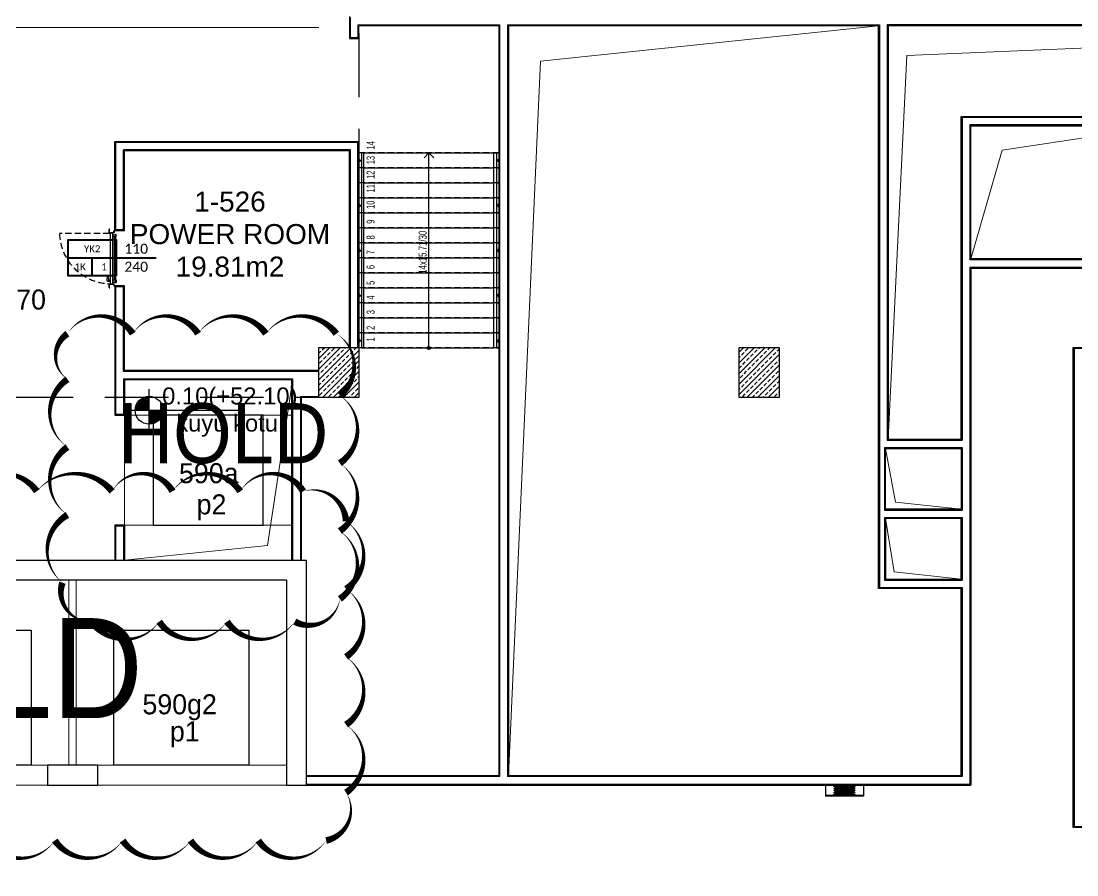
# Model space of a CAD drawing. Header units: metres. Extents: x -11418 to 773, y -8631 to 3561.
# Drawn here: x -4034 to -1923, y -7680 to -5973 of the extents above; entities that cross this region are included whole.
import ezdxf
from ezdxf.enums import TextEntityAlignment as Align

# ---------------------------------------------------------------- set-up
doc = ezdxf.new("R2010")
doc.units = ezdxf.units.M
doc.header["$LTSCALE"] = 0.01
doc.header["$MEASUREMENT"] = 0
doc.linetypes.add('HIDDEN', pattern=[9.525, 6.35, -3.175])
doc.linetypes.add('HIDDEN2', pattern=[0.1875, 0.125, -0.0625])
doc.layers.get('0').update_dxf_attribs({"color": 30, "lineweight": 0})
doc.layers.add('2', color=8, linetype='Continuous', lineweight=0, plot=False)
for name, color, linetype, lineweight in [('Ag-040', 2, 'Continuous', 20), ('AG-DOOR-NOTATION-FIRE', 1, 'Continuous', 40), ('AG-FIRE-HOSE', 1, 'Continuous', 0), ('AG-Wall', 4, 'Continuous', 20), ('AI-040 @ 250', 2, 'Continuous', 20), ('HOLD', 7, 'Continuous', 0), ('shaft', 3, 'Continuous', 20)]:
    doc.layers.add(name, color=color, linetype=linetype, lineweight=lineweight)
for name, color, linetype in [('AG-DOOR', 2, 'Continuous'), ('AG-DOOR-OPENING', 9, 'HIDDEN'), ('AG-HIDDEN', 9, 'HIDDEN'), ('AG-PLASTER', 73, 'Continuous'), ('AG-STAIR', 3, 'Continuous'), ('AG-TEXT', 7, 'Continuous'), ('AR-HANDRAIL', 20, 'Continuous'), ('V-0_Hatch_Concrete', 252, 'Continuous'), ('V-0_Notation_Level_200', 2, 'Continuous'), ('V-2_Column', 160, 'Continuous'), ('V-2_Wall_Concrete', 160, 'Continuous'), ('V-5_Mechanical', 222, 'Continuous')]:
    doc.layers.add(name, color=color, linetype=linetype)
doc.styles.add('$0$IIS IKEA SANS', font='')
doc.styles.add('ALANLAR_B8$0$ALANLAR_B8$0$VIVA_100', font='arial.ttf', dxfattribs={"height": 25})
doc.styles.add('ARIAL', font='arial.ttf', dxfattribs={"width": 0.9})
doc.styles.add('ARIAL-ING', font='arial.ttf')
doc.styles.add('CALIBRI LIGHT', font='calibril.ttf')
doc.styles.add('IIS IKEA SANS', font='')
doc.styles.get('$0$IIS IKEA SANS').set_extended_font_data('IKEA Sans')
doc.styles.get('IIS IKEA SANS').set_extended_font_data('IKEA Sans')

# ---------------------------------------------------------------- blocks, each defined once
blk = doc.blocks.new('IIS_RoomInfo_2D')
at = {"style": 'IIS IKEA SANS'}
for tag, p, height in [('IIS_ROOMINFO_1:ROOMNAME', (-5.19, 1.61), 2), ('IIS_ROOMINFO_1:ROOMNO', (-5.19, -1.39), 2), ('IIS_ROOMINFO_1:ROOMM2', (-5.19, -3.64), 1.25)]:
    blk.add_attdef(tag, p, '', height=height, dxfattribs=at)
blk = doc.blocks.new('150714_ARSA$0$KOLON 80X120')
at = {"layer": 'V-0_Hatch_Concrete'}
h = blk.add_hatch(dxfattribs=at)
h.set_pattern_fill('ANSI33', color=256, scale=60)
h.set_pattern_definition([(45, (-19036.79, -4512.143), (-10.606602, 10.606602), []), (45, (-19026.183, -4512.143), (-10.606602, 10.606602), [7.5, -3.75])])
h.paths.add_polyline_path([(0, 100), (80, 100), (80, 0), (0, 0)])
at = {"layer": 'V-2_Column'}
blk.add_lwpolyline([(0, 100), (80, 100), (80, 0), (0, 0), (0, 100)], dxfattribs=at)
blk = doc.blocks.new('A$C459D224A')
at = {"linetype": 'Continuous'}
for p, q in [((-41.4, -75.15), (-41.4, -71.45)), ((-41.25, -75.15), (-41.25, -71.45))]:
    blk.add_line(p, q, dxfattribs=at)
at = {"layer": 'AG-Wall'}
for p, q in [((-50.3, -71.45), (-50.3, -72.2)), ((-50.15, -71.45), (-50.15, -72.2)), ((-50.3, -72.2), (-50.15, -72.2)), ((-50.3, -74.8), (-50.3, -75.55)), ((-50.15, -74.8), (-50.3, -74.8)), ((-50.15, -74.8), (-50.15, -75.55)), ((-41.4, -75.15), (-45.6, -75.15)), ((-37.05, -75.15), (-40.825, -75.15)), ((-45.6, -75.55), (-41.825, -75.55)), ((-40.825, -75.55), (-37.05, -75.55))]:
    blk.add_line(p, q, dxfattribs=at)
at = {"layer": 'shaft'}
for points in [[(-50, -75.55), (-50, -71.45)], [(-50, -71.45), (-46.566, -71.928), (-46, -75.55)]]:
    blk.add_lwpolyline(points, dxfattribs=at)
at = {"layer": 'V-2_Wall_Concrete'}
for p, q in [((-50.3, -71.05), (-36.65, -71.05)), ((-50.3, -71.05), (-50.3, -71.45)), ((-40.45, -71.05), (-37.05, -71.05)), ((-36.65, -75.55), (-36.65, -71.05)), ((-46, -71.45), (-50.3, -71.45)), ((-46, -75.55), (-46, -71.45)), ((-37.05, -71.45), (-45.6, -71.45)), ((-45.6, -75.95), (-45.6, -71.45)), ((-40.825, -75.15), (-41.825, -75.15)), ((-41.825, -75.15), (-41.825, -75.55)), ((-40.825, -75.15), (-40.825, -75.55)), ((-50.3, -75.55), (-46, -75.55)), ((-50.3, -75.55), (-50.3, -75.95)), ((-41.825, -75.55), (-40.825, -75.55)), ((-50.3, -75.95), (-45.6, -75.95))]:
    blk.add_line(p, q, dxfattribs=at)
blk.add_lwpolyline([(-37.05, -71.45), (-37.05, -75.55), (-36.65, -75.55)], dxfattribs=at)
at = {"layer": 'V-5_Mechanical', "linetype": 'Continuous'}
blk.add_lwpolyline([(-50, -74.8), (-46.5, -74.8), (-46.5, -72.2), (-50, -72.2), (-50, -74.8)], dxfattribs=at)
for points in [[(-42.15, -75.15), (-44.85, -75.15), (-44.85, -72.45), (-42.15, -72.45)], [(-37.8, -75.15), (-40.5, -75.15), (-40.5, -72.45), (-37.8, -72.45)]]:
    blk.add_lwpolyline(points, close=True, dxfattribs=at)
blk = doc.blocks.new('*U26')
for p, q in [((0, -493), (0, 493)), ((-493, 0), (2191, 0))]:
    blk.add_line(p, q)
at = {"const_width": 328}
for points in [[(0, 164, 0.414214), (-164, 0, 0.414214)], [(0, -164, 0.414214), (164, 0, 0.414214)]]:
    blk.add_lwpolyline(points, format="xyb", dxfattribs=at)
blk.add_circle((0, 0), 328)
at = {"style": 'ALANLAR_B8$0$ALANLAR_B8$0$VIVA_100'}
for tag, p in [('%%P0.00', (1897, 137)), ('-0.07', (1834, -502))]:
    blk.add_attdef(tag, text='', height=400, dxfattribs=at).set_placement(p, align=Align.RIGHT)
blk = doc.blocks.new('YD')
at = {"lineweight": 13}
for p, q in [((-220, 770, 1020), (-220, 507, 1020)), ((-220, 770, 1020), (0, 770, 1020)), ((-8, 762, 1020), (-204, 762, 1020)), ((-204, 762, 1020), (-204, 16, 1020)), ((-8, 8, 1020), (-8, 762, 1020)), ((0, 770, 1020), (0, 0, 1020)), ((-220, 16, 1020), (-220, 507, 1020)), ((-181, 605, 1020), (-185, 605, 1020)), ((-185, 605, 1020), (-185, 173, 1020)), ((-181, 605, 1020), (-165, 564, 1020)), ((-181, 605, 1020), (-181, 173, 1020)), ((-181, 437, 1020), (-31, 437, 1020)), ((-149, 605, 1020), (-165, 564, 1020)), ((-165, 564, 1020), (-165, 214, 1020)), ((-149, 605, 1020), (-130, 569, 1020)), ((-149, 605, 1020), (-149, 173, 1020)), ((-110, 605, 1020), (-130, 569, 1020)), ((-130, 569, 1020), (-130, 209, 1020)), ((-110, 605, 1020), (-90, 569, 1020)), ((-110, 605, 1020), (-110, 173, 1020)), ((-71, 605, 1020), (-90, 569, 1020)), ((-90, 569, 1020), (-90, 209, 1020)), ((-71, 605, 1020), (-51, 569, 1020)), ((-71, 605, 1020), (-71, 173, 1020)), ((-31, 605, 1020), (-51, 569, 1020)), ((-51, 569, 1020), (-51, 209, 1020)), ((-31, 173, 1020), (-31, 605, 1020)), ((-28, 605, 1020), (-31, 605, 1020)), ((-28, 173, 1020), (-28, 605, 1020)), ((-181, 369, 1020), (-31, 369, 1020)), ((-181, 173, 1020), (-165, 214, 1020)), ((-149, 173, 1020), (-165, 214, 1020)), ((-220, 0, 1020), (-220, 16, 1020)), ((0, 0, 1020), (-220, 0, 1020)), ((-204, 16, 1020), (-204, 8, 1020)), ((-204, 8, 1020), (-8, 8, 1020)), ((-185, 173, 1020), (-181, 173, 1020)), ((-149, 173, 1020), (-130, 209, 1020)), ((-110, 173, 1020), (-130, 209, 1020)), ((-110, 173, 1020), (-90, 209, 1020)), ((-71, 173, 1020), (-90, 209, 1020)), ((-71, 173, 1020), (-51, 209, 1020)), ((-31, 173, 1020), (-51, 209, 1020)), ((-31, 173, 1020), (-28, 173, 1020))]:
    blk.add_line(p, q, dxfattribs=at)
blk = doc.blocks.new('*U13')
at = {"style": 'ARIAL'}
for tag, p in [('NO', (1.676, 0.8)), ('MAHAL', (1.676, -1.8)), ('ALAN', (1.676, -4.4))]:
    blk.add_attdef(tag, text='', height=1.6, dxfattribs=at).set_placement(p, align=Align.MIDDLE_CENTER)
blk = doc.blocks.new('*U45')
blk.add_lwpolyline([(1000, -450), (2200, -450), (2200, 450), (1000, 450)], close=True)
for points in [[(2200, 0), (0, 0)], [(1600, -450), (1600, 0)]]:
    blk.add_lwpolyline(points)
at = {"style": 'CALIBRI LIGHT'}
for tag, height, p in [('GENİŞLİK', 250, (500, 225)), ('BULUNDUĞU.KAT', 175, (1600, 225)), ('YÜKSEKLİK', 250, (500, -225)), ('KAPI.KODU', 175, (1300, -225)), ('KATTAKİ.SAYISI', 175, (1900, -225))]:
    blk.add_attdef(tag, text='', height=height, dxfattribs=at).set_placement(p, align=Align.MIDDLE_CENTER)
blk = doc.blocks.new('A$C32196F0F')
at = {"color": 122}
for p, q in [((11, 3.5), (10.5, 3.5)), ((10.5, 3.5), (10.5, 0.3)), ((15.2, 0), (10.8, 0)), ((11, 6.5), (11, 7.5)), ((15, 6.5), (15, 7.5)), ((15.5, 3.5), (15, 3.5)), ((15.5, 3.5), (15.5, 0.3)), ((15.5, 3), (101.5, 3)), ((15.5, 0.5), (101.5, 0.5)), ((101.5, 3.5), (102, 3.5)), ((101.5, 3.5), (101.5, 0.3)), ((101.8, 0), (106.2, 0)), ((102, 6.5), (102, 7.5)), ((106, 6.5), (106, 7.5)), ((106, 3.5), (106.5, 3.5)), ((106.5, 3.5), (106.5, 0.3))]:
    blk.add_line(p, q, dxfattribs=at)
at = {"linetype": 'HIDDEN2'}
for p, q in [((109.9, 12.8), (107.4, 12.8)), ((108.7, 11.6), (108.7, 14.1))]:
    blk.add_line(p, q, dxfattribs=at)
at = {"color": 122}
for points in [[(7, 4.3), (7, 13.8, 0.414214), (6.8, 14), (0.2, 14, 0.414214), (0, 13.8), (0, 12.5), (0.1, 12.5), (0.1, 13.8, -0.414214), (0.2, 13.9), (6.8, 13.9, -0.414214), (6.8, 13.8), (6.8, 4.3), (6.8, 4.3, -0.414214), (6.7, 4.2), (3.5, 4.2), (3.5, 4.2), (3.5, 4), (6.7, 4, 0.414214), (7, 4.3)], [(110, 4.3), (110, 13.8, -0.414214), (110.2, 14), (116.8, 14, -0.414214), (117, 13.8), (117, 12.5), (116.8, 12.5), (116.8, 13.8, 0.414214), (116.8, 13.9), (110.2, 13.9, 0.414214), (110.1, 13.8), (110.1, 4.3), (110.1, 4.3, 0.414214), (110.3, 4.2), (113.5, 4.2), (113.5, 4.2), (113.5, 4), (110.3, 4, -0.414214), (110, 4.3)]]:
    blk.add_lwpolyline(points, format="xyb", dxfattribs=at)
blk.add_lwpolyline([(110, 7.5), (7, 7.5), (7, 11.5), (110, 11.5)], close=True)
for points in [[(15, 6.5), (11, 6.5), (11, 1.5), (15, 1.5)], [(102, 6.5), (106, 6.5), (106, 1.5), (102, 1.5)]]:
    blk.add_lwpolyline(points, close=True, dxfattribs=at)
at = {"color": 253}
blk.add_lwpolyline([(12.2, 12), (12.2, 14.9, -0.414214), (15.2, 17.9), (23.7, 17.4, -0.502224), (24.2, 16.7), (23.9, 15.9), (23.9, 15.9), (15.2, 15.4, 0.414214), (14.2, 14.4), (14.2, 12)], format="xyb", dxfattribs=at)
at = {"linetype": 'HIDDEN2'}
for radius in [0.75, 0.5]:
    blk.add_circle((108.7, 12.8), radius, dxfattribs=at)
at = {"color": 122}
for centre, start, end in [((10.8, 0.3), 180, 270), ((15.2, 0.3), 270, 360), ((101.8, 0.3), 180, 270), ((106.2, 0.3), 270, 360)]:
    blk.add_arc(centre, 0.3, start, end, dxfattribs=at)
at = {"layer": 'AG-DOOR-OPENING', "color": 9, "linetype": 'HIDDEN', "ltscale": 200}
blk.add_line((108.7, 12.8), (108.7, 113.2), dxfattribs=at)
blk.add_arc((111.2, 9.8), 103.4, 91.3869, 179.1783, dxfattribs=at)
blk = doc.blocks.new('ara merd 5')
at = {"layer": 'AG-HIDDEN', "ltscale": 200}
for p, q in [((-280, 0), (0, 0)), ((-280, -30), (0, -30)), ((-280, -60), (0, -60)), ((-280, -90), (0, -90)), ((-280, -120), (0, -120)), ((-280, -150), (0, -150)), ((-280, -180), (0, -180)), ((-280, -210), (0, -210)), ((-280, -240), (0, -240)), ((-280, -270), (0, -270)), ((-280, -300), (0, -300)), ((-280, -330), (0, -330)), ((-280, -360), (0, -360)), ((-280, -390), (0, -390))]:
    blk.add_line(p, q, dxfattribs=at)
at = {"layer": 'AG-STAIR'}
for p, q in [((-275, -1), (-280, -1)), ((-5, -1), (0, -1)), ((-275, -31), (-280, -31)), ((-5, -31), (0, -31)), ((-275, -61), (-280, -61)), ((-5, -61), (0, -61)), ((-275, -91), (-280, -91)), ((-5, -91), (0, -91)), ((-275, -121), (-280, -121)), ((-5, -121), (0, -121)), ((-275, -151), (-280, -151)), ((-5, -151), (0, -151)), ((-275, -181), (-280, -181)), ((-5, -181), (0, -181)), ((-275, -211), (-280, -211)), ((-5, -211), (0, -211)), ((-275, -241), (-280, -241)), ((-5, -241), (0, -241)), ((-275, -271), (-280, -271)), ((-5, -271), (0, -271)), ((-275, -301), (-280, -301)), ((-5, -301), (0, -301)), ((-275, -331), (-280, -331)), ((-5, -331), (0, -331)), ((-275, -361), (-280, -361)), ((-5, -361), (0, -361)), ((-275, -391), (-280, -391)), ((-5, -391), (0, -391))]:
    blk.add_line(p, q, dxfattribs=at)
for points in [[(-270, -1), (-10, -1)], [(-270, -31), (-10, -31)], [(-270, -61), (-10, -61)], [(-270, -91), (-10, -91)], [(-270, -121), (-10, -121)], [(-270, -151), (-10, -151)], [(-270, -181), (-10, -181)], [(-270, -211), (-10, -211)], [(-270, -241), (-10, -241)], [(-270, -271), (-10, -271)], [(-270, -301), (-10, -301)], [(-270, -331), (-10, -331)], [(-270, -361), (-10, -361)], [(-270, -391), (-10, -391)]]:
    blk.add_lwpolyline(points, dxfattribs=at)
at = {"layer": 'AG-STAIR', "color": 9}
for points in [[(-149.9, -10.9), (-140, -1), (-130.1, -10.9)], [(-140, -391), (-140, -1)]]:
    blk.add_lwpolyline(points, dxfattribs=at)
blk.add_circle((-140, -391), 3, dxfattribs=at)
at = {"layer": 'AR-HANDRAIL', "color": 9, "ltscale": 2.5}
for points in [[(-280, -18.5), (-278.7, -18.5), (-278.7, -13.5), (-280, -13.5)], [(0, -18.5), (-1.2, -18.5), (-1.2, -13.5), (0, -13.5)], [(-280, -109.5), (-278.7, -109.5), (-278.7, -102.5), (-280, -102.5)], [(0, -109.5), (-1.2, -109.5), (-1.2, -102.5), (0, -102.5)], [(-280, -199.5), (-278.7, -199.5), (-278.7, -192.5), (-280, -192.5)], [(0, -199.5), (-1.2, -199.5), (-1.2, -192.5), (0, -192.5)], [(-280, -289.5), (-278.7, -289.5), (-278.7, -282.5), (-280, -282.5)], [(0, -289.5), (-1.2, -289.5), (-1.2, -282.5), (0, -282.5)], [(-280, -379.5), (-278.7, -379.5), (-278.7, -372.5), (-280, -372.5)], [(0, -380.5), (-1.2, -380.5), (-1.2, -373.5), (0, -373.5)]]:
    blk.add_lwpolyline(points, close=True, dxfattribs=at)
for points in [[(-278.7, -15.5), (-275, -15.5)], [(-278.7, -16.5), (-275, -16.5)], [(-1.2, -15.5), (-5, -15.5)], [(-1.2, -16.5), (-5, -16.5)], [(-278.7, -105.5), (-275, -105.5)], [(-1.2, -105.5), (-5, -105.5)], [(-278.7, -106.5), (-275, -106.5)], [(-1.2, -106.5), (-5, -106.5)], [(-278.7, -195.5), (-275, -195.5)], [(-278.7, -196.5), (-275, -196.5)], [(-1.2, -195.5), (-5, -195.5)], [(-1.2, -196.5), (-5, -196.5)], [(-278.7, -285.5), (-275, -285.5)], [(-278.7, -286.5), (-275, -286.5)], [(-1.2, -285.5), (-5, -285.5)], [(-1.2, -286.5), (-5, -286.5)], [(-278.7, -375.5), (-275, -375.5)], [(-278.7, -376.5), (-275, -376.5)], [(-1.2, -376.5), (-5, -376.5)], [(-1.2, -377.5), (-5, -377.5)]]:
    blk.add_lwpolyline(points, dxfattribs=at)
at = {"layer": 'AR-HANDRAIL', "ltscale": 2.5}
for points in [[(-270, -1), (-275, -1), (-275, -391), (-270, -391)], [(-10, -1), (-5, -1), (-5, -391), (-10, -391)]]:
    blk.add_lwpolyline(points, close=True, dxfattribs=at)
at = {"layer": 'AG-TEXT', "ltscale": 0.3, "style": '$0$IIS IKEA SANS', "width": 0.7}
for s, p in [('14', (-248.7, 5.8)), ('13', (-248.7, -23.6)), ('12', (-248.7, -52.9)), ('11', (-248.7, -80.2)), ('10', (-248.7, -113)), ('9', (-248.7, -142.6)), ('8', (-248.7, -174)), ('7', (-248.7, -204)), ('6', (-248.7, -233.3)), ('5', (-248.7, -265)), ('4', (-248.7, -294.4)), ('3', (-248.7, -323.5)), ('2', (-248.7, -354.8)), ('1', (-248.7, -378))]:
    blk.add_text(s, height=16, rotation=90, dxfattribs=at).set_placement(p)
at = {"layer": 'AG-TEXT', "style": 'ARIAL', "width": 0.7}
blk.add_text('14x15.71/30', height=16, rotation=90, dxfattribs=at).set_placement((-144.7, -242.7))

msp = doc.modelspace()

# ---------------------------------------------------------------- linework, layer by layer
for points in [[(-3059.4, -7481.9), (-2995.3, -6053.6), (-2319.4, -5982.9)], [(-2300.4, -6808.9), (-2262.9, -6042.3), (-855.4, -5982.9)], [(-1749.4, -6182.9), (-2072.3, -6231.6), (-2135.4, -6448.9)], [(-2305.4, -6827.9), (-2285.6, -6934.9), (-2154.4, -6948.9)], [(-2305.4, -6967.9), (-2288.4, -7074.4), (-2154.4, -7088.9)]]:
    msp.add_lwpolyline(points)
for points in [[(-3769.9, -6760.9), (-3827.4, -6760.9), (-3827.4, -6980.9), (-3769.9, -6980.9)], [(-3549.9, -6980.9), (-3492.4, -6980.9), (-3492.4, -6760.9), (-3549.9, -6760.9)]]:
    msp.add_lwpolyline(points, close=True)
at = {"layer": '2'}
msp.add_line((-3438.4, -5985.9), (-4578.4, -5985.9), dxfattribs=at)
at = {"layer": 'Ag-040', "color": 2, "linetype": 'HIDDEN', "lineweight": -2, "ltscale": 2000, "transparency": 33554610}
msp.add_lwpolyline([(-1203.4, -4205.9), (-1678.4, -4205.9), (-1678.4, -5045.9), (-3358.4, -5045.9), (-3358.4, -6725.9), (-5038.4, -6725.9), (-5038.4, -8095.9)], dxfattribs=at)
at = {"layer": 'AG-PLASTER'}
for p, q in [((-3377.4, -5963.9), (-3377.4, -6007.9)), ((-3358.4, -6007.9), (-3358.4, -5982.9)), ((-3078.4, -5982.9), (-3358.4, -5982.9)), ((-3078.4, -5982.9), (-3078.4, -7481.9)), ((-2319.4, -5982.9), (-3059.4, -5982.9)), ((-3059.4, -5982.9), (-3059.4, -7481.9)), ((-2319.4, -7107.9), (-2319.4, -5982.9)), ((-2300.4, -5982.9), (-2300.4, -6808.9)), ((-855.4, -5982.9), (-2300.4, -5982.9)), ((-3377.4, -6007.9), (-3358.4, -6007.9)), ((-2154.4, -6808.9), (-2154.4, -6163.9)), ((-2154.4, -6163.9), (-855.3, -6163.9)), ((-2135.4, -6448.9), (-2135.4, -6182.9)), ((-2135.4, -6182.9), (-1749.4, -6182.9)), ((-3846.4, -6392.9), (-3846.4, -6213.9)), ((-3846.4, -6213.9), (-3358.4, -6213.9)), ((-3358.4, -6213.9), (-3358.4, -6625.9)), ((-3377.4, -6232.9), (-3827.4, -6232.9)), ((-3827.4, -6392.9), (-3827.4, -6232.9)), ((-3377.4, -6625.9), (-3377.4, -6232.9)), ((-3827.4, -6392.9), (-3846.4, -6392.9)), ((-1749.4, -6448.9), (-2135.4, -6448.9)), ((-2135.4, -6467.9), (-2135.4, -7500.9)), ((-1579.4, -6467.9), (-2135.4, -6467.9)), ((-3846.4, -6502.9), (-3846.4, -6760.9)), ((-3827.4, -6502.9), (-3846.4, -6502.9)), ((-3827.4, -6671.9), (-3827.4, -6502.9)), ((-1930.4, -7585.9), (-1930.4, -6625.9)), ((-1930.4, -6625.9), (-1758.4, -6625.9)), ((-3438.4, -6671.9), (-3827.4, -6671.9)), ((-3473.4, -7050.9), (-3473.4, -6725.9)), ((-3438.4, -6725.9), (-3473.4, -6725.9)), ((-3846.4, -6760.9), (-3827.4, -6760.9)), ((-2300.4, -6808.9), (-2154.4, -6808.9)), ((-3827.4, -6980.9), (-3827.4, -7050.9)), ((-2154.4, -7107.9), (-2319.4, -7107.9)), ((-2154.4, -7481.9), (-2154.4, -7107.9)), ((-3463.4, -7481.9), (-3078.4, -7481.9)), ((-3059.4, -7481.9), (-2154.4, -7481.9)), ((-3463.4, -7500.9), (-2135.4, -7500.9)), ((-1458.4, -7585.9), (-1930.4, -7585.9))]:
    msp.add_line(p, q, dxfattribs=at)
for points in [[(-3492.4, -7050.9), (-3492.4, -6690.9), (-3827.4, -6690.9), (-3827.4, -6760.9)], [(-3827.4, -6980.9), (-3846.4, -6980.9), (-3846.4, -7050.9)]]:
    msp.add_lwpolyline(points, dxfattribs=at)
for points in [[(-2305.4, -6948.9), (-2305.4, -6827.9), (-2154.4, -6827.9), (-2154.4, -6948.9)], [(-2305.4, -6967.9), (-2305.4, -7088.9), (-2154.4, -7088.9), (-2154.4, -6967.9)]]:
    msp.add_lwpolyline(points, close=True, dxfattribs=at)
at = {"layer": 'AG-Wall'}
for p, q in [((-3375.4, -5965.9), (-3375.4, -6005.9)), ((-3360.4, -6005.9), (-3360.4, -5980.9)), ((-3076.4, -5980.9), (-3360.4, -5980.9)), ((-3076.4, -5980.9), (-3076.4, -7483.9)), ((-3061.4, -5980.9), (-3061.4, -7483.9)), ((-2317.4, -5980.9), (-3061.4, -5980.9)), ((-3375.4, -6005.9), (-3360.4, -6005.9)), ((-3463.4, -7483.9), (-3076.4, -7483.9)), ((-3061.4, -7483.9), (-2152.4, -7483.9)), ((-3463.4, -7498.9), (-2137.4, -7498.9)), ((-1928.4, -7583.9), (-1458.4, -7583.9))]:
    msp.add_line(p, q, dxfattribs=at)
at = {"layer": 'AG-Wall', "lineweight": -2, "transparency": 33554610}
for p, q in [((-2317.4, -5980.9), (-2317.4, -7105.9)), ((-853.4, -5980.9), (-2302.4, -5980.9)), ((-2302.4, -5980.9), (-2302.4, -6810.9)), ((-2152.4, -6165.9), (-2152.4, -6810.9)), ((-853.3, -6165.9), (-2152.4, -6165.9)), ((-2137.4, -6180.9), (-2137.4, -6450.9)), ((-1747.4, -6180.9), (-2137.4, -6180.9)), ((-3360.4, -6215.9), (-3844.4, -6215.9)), ((-3844.4, -6390.9), (-3844.4, -6215.9)), ((-3360.4, -6625.9), (-3360.4, -6215.9)), ((-3375.4, -6230.9), (-3829.4, -6230.9)), ((-3829.4, -6390.9), (-3829.4, -6230.9)), ((-3375.4, -6625.9), (-3375.4, -6230.9)), ((-3829.4, -6390.9), (-3844.4, -6390.9)), ((-1747.4, -6450.9), (-2137.4, -6450.9)), ((-2137.4, -6465.9), (-2137.4, -7498.9)), ((-1577.4, -6465.9), (-2137.4, -6465.9)), ((-3829.4, -6504.9), (-3844.4, -6504.9)), ((-3829.4, -6673.9), (-3829.4, -6504.9)), ((-1928.4, -6627.9), (-1928.4, -7583.9)), ((-1758.4, -6627.9), (-1928.4, -6627.9)), ((-2302.4, -6810.9), (-2152.4, -6810.9)), ((-2307.4, -6825.9), (-2152.4, -6825.9)), ((-2307.4, -6825.9), (-2307.4, -6950.9)), ((-2152.4, -6825.9), (-2152.4, -6950.9)), ((-2307.4, -6950.9), (-2152.4, -6950.9)), ((-2307.4, -6965.9), (-2152.4, -6965.9)), ((-2307.4, -6965.9), (-2307.4, -7090.9)), ((-2152.4, -6965.9), (-2152.4, -7090.9)), ((-2307.4, -7090.9), (-2152.4, -7090.9)), ((-2317.4, -7105.9), (-2152.4, -7105.9)), ((-2152.4, -7105.9), (-2152.4, -7483.9))]:
    msp.add_line(p, q, dxfattribs=at)
at = {"layer": 'AG-Wall', "linetype": 'Continuous', "transparency": 33554687}
for p, q in [((-3844.4, -6758.9), (-3844.4, -6504.9)), ((-3829.4, -6673.9), (-3438.4, -6673.9)), ((-3490.4, -6688.9), (-3829.4, -6688.9)), ((-3829.4, -6688.9), (-3829.4, -6758.9)), ((-3490.4, -7050.9), (-3490.4, -6688.9)), ((-3475.4, -6723.9), (-3475.4, -7050.9)), ((-3438.4, -6723.9), (-3475.4, -6723.9)), ((-3829.4, -6758.9), (-3844.4, -6758.9))]:
    msp.add_line(p, q, dxfattribs=at)
msp.add_lwpolyline([(-3829.4, -7050.9), (-3829.4, -6982.9), (-3844.4, -6982.9), (-3844.4, -7050.9)], dxfattribs=at)
at = {"layer": 'HOLD'}
msp.add_lwpolyline([(-3941.2, -6598.3, 0, 13.6, -0.540493), (-3810.6, -6598.3, 0, 13.6, -0.540493), (-3680, -6598.3, 0, 13.6, -0.520567), (-3544.4, -6598.3, 0, 13.6, -0.502058), (-3403.7, -6598.3, 0, 13.6, -0.522226), (-3396.5, -6721.6, 0, 13.6, -0.520567), (-3396.5, -6857.3, 0, 13.6, -0.520567), (-3396.5, -6992.9, 0, 13.6, -0.520567), (-3396.5, -7128.5, 0, 13.6, -0.520567), (-3486.6, -7174.1, 0, 13.6, -0.520567), (-3622.2, -7174.1, 0, 13.6, -0.520567), (-3757.8, -7174.1, 0, 13.6, -0.520567), (-3893.4, -7174.1, 0, 13.6, -0.520567), (-3951.2, -7096.2, 0, 13.6, -0.519158), (-3941.2, -6960.6, 0, 13.6, -0.520567), (-3941.2, -6825, 0, 13.6, -0.520567), (-3941.2, -6689.4, 0, 13.6, -0.520567)], format="xyseb", close=True, dxfattribs=at)
msp.add_lwpolyline([(-4138, -6913.4, 0, 13.6, -0.520567), (-4002.4, -6913.4, 0, 13.6, -0.468727), (-3851.8, -6913.4, 0, 13.6, -0.585299), (-3731.1, -6913.4, 0, 13.6, -0.520567), (-3595.5, -6913.4, 0, 13.6, -0.562004), (-3469.9, -6913.4, 0, 13.6, -0.480611), (-3384.1, -6973.3, 0, 13.6, -0.520567), (-3384.1, -7108.9, 0, 13.6, -0.520567), (-3384.1, -7244.6, 0, 13.6, -0.520567), (-3384.1, -7380.2, 0, 13.6, -0.520567), (-3384.1, -7515.8, 0, 13.6, -0.520567), (-3423.9, -7611.7, 0, 13.6, -0.520567), (-3559.6, -7611.7, 0, 13.6, -0.520567), (-3695.2, -7611.7, 0, 13.6, -0.520567), (-3830.8, -7611.7, 0, 13.6, -0.520567), (-3966.4, -7611.7, 0, 13.6, -0.520567), (-4102.1, -7611.7, 0, 13.6, -0.520567)], format="xyseb", dxfattribs=at)
at = {"layer": 'shaft'}
msp.add_lwpolyline([(-3827.4, -7050.9), (-3540.9, -7022.1), (-3490.4, -6688.9)], dxfattribs=at)
msp.add_lwpolyline([(-3827.4, -7050.9), (-3492.4, -7050.9), (-3492.4, -6690.9), (-3827.4, -6690.9)], close=True, dxfattribs=at)
at = {"layer": 'V-5_Mechanical', "linetype": 'Continuous', "lineweight": -2, "transparency": 33554610}
msp.add_lwpolyline([(-3769.9, -6980.9), (-3549.9, -6980.9), (-3549.9, -6760.9), (-3769.9, -6760.9)], close=True, dxfattribs=at)

# ---------------------------------------------------------------- block references
msp.add_blockref('ara merd 5', (-3078.4, -6235.9))
at = {"xscale": 100, "yscale": 100, "zscale": 100}
msp.add_blockref('A$C459D224A', (201.6, 54.1), dxfattribs=at)
at = {"layer": 'Ag-040', "color": 2, "linetype": 'Continuous', "lineweight": -2, "transparency": 33554610}
ref = msp.add_blockref('IIS_RoomInfo_2D', (-4045.4, -6582.4), dxfattribs=dict(at, xscale=20, yscale=20, zscale=20))
ref.add_attrib('IIS_ROOMINFO_1:ROOMNAME', '+55.70', (-4149.2, -6550.1), dxfattribs={"layer": '0', "height": 40, "style": 'IIS IKEA SANS'})
at = {"layer": 'AG-DOOR', "rotation": 89.99999999999999}
msp.add_blockref('A$C32196F0F', (-3843.9, -6506.4), dxfattribs=at)
at = {"layer": 'AG-DOOR-NOTATION-FIRE', "ltscale": 0.3}
ref = msp.add_blockref('*U45', (-3763.7, -6446.5), dxfattribs=dict(at, xscale=-0.08000000000000002, yscale=0.08000000000000002, zscale=0.08000000000000002))
ref.add_attrib('BULUNDUGU.KAT', '1K', dxfattribs={"layer": '0', "height": 14, "style": 'CALIBRI LIGHT'}).set_placement((-3915.7, -6464.5), align=Align.MIDDLE_CENTER)
ref.add_attrib('KATTAKI.SAYISI', '1', dxfattribs={"layer": '0', "height": 14, "style": 'CALIBRI LIGHT'}).set_placement((-3867.7, -6464.5), align=Align.MIDDLE_CENTER)
ref.add_attrib('KAPIKODU', 'YK2', dxfattribs={"layer": '0', "height": 14, "style": 'CALIBRI LIGHT'}).set_placement((-3891.7, -6428.5), align=Align.MIDDLE_CENTER)
ref.add_attrib('YÜKSEKLİK', '240', dxfattribs={"layer": '0', "height": 20, "style": 'CALIBRI LIGHT'}).set_placement((-3803.7, -6464.5), align=Align.MIDDLE_CENTER)
ref.add_attrib('GENİŞLİK', '110', dxfattribs={"layer": '0', "height": 20, "style": 'CALIBRI LIGHT'}).set_placement((-3803.7, -6428.5), align=Align.MIDDLE_CENTER)
at = {"layer": 'AG-FIRE-HOSE', "xscale": 0.1, "yscale": 0.1, "zscale": 0.1, "rotation": 89.99999999999999}
msp.add_blockref('YD', (-2348.9, -7500.9, -102), dxfattribs=at)
at = {"layer": 'AI-040 @ 250', "color": 2, "linetype": 'Continuous', "lineweight": -2, "transparency": 33554610, "xscale": 25, "yscale": 25, "zscale": 25}
msp.add_blockref('*U13', (-3658.1, -6354.2), dxfattribs=at).add_auto_attribs({'ALAN': '19.81m2', 'MAHAL': 'POWER ROOM', 'NO': '1-526'})
at = {"layer": 'V-0_Notation_Level_200'}
ref = msp.add_blockref('*U26', (-3777.8, -6751.4), dxfattribs=dict(at, xscale=0.08499999999999999, yscale=0.08499999999999999, zscale=0.08499999999999999))
ref.add_attrib('-0.07', 'kuyu kotu', dxfattribs={"layer": '0', "height": 34, "style": 'ALANLAR_B8$0$ALANLAR_B8$0$VIVA_100'}).set_placement((-3621.9, -6794), align=Align.CENTER)
ref.add_attrib('%%P0.00', '0.10(+52.10)', dxfattribs={"layer": '0', "height": 34, "style": 'ALANLAR_B8$0$ALANLAR_B8$0$VIVA_100'}).set_placement((-3616.5, -6739.8), align=Align.CENTER)
at = {"layer": 'V-2_Column', "lineweight": -2, "transparency": 33554610}
for p in [(-3438.4, -6725.9), (-3438.4, -6725.9), (-2598.4, -6725.9)]:
    msp.add_blockref('150714_ARSA$0$KOLON 80X120', p, dxfattribs=at)

# ---------------------------------------------------------------- texts
at = {"layer": 'Ag-040', "lineweight": -2, "transparency": 33554610, "style": 'IIS IKEA SANS'}
for s, p in [('590a', (-3718.1, -6897.2)), ('p2', (-3682.9, -6959.6))]:
    msp.add_text(s, height=40, dxfattribs=at).set_placement(p)
at = {"layer": 'Ag-040', "style": '$0$IIS IKEA SANS'}
for s, p in [('590g2', (-3791.2, -7359.3)), ('p1', (-3736.3, -7413.4))]:
    msp.add_text(s, height=40, dxfattribs=at).set_placement(p)
at = {"layer": 'HOLD', "style": 'ARIAL-ING', "width": 0.9}
for height, p in [(120, (-3838.9, -6857.2)), (200, (-4488.8, -7366.9))]:
    msp.add_text('HOLD', height=height, dxfattribs=at).set_placement(p)

doc.saveas('drawing.dxf')
